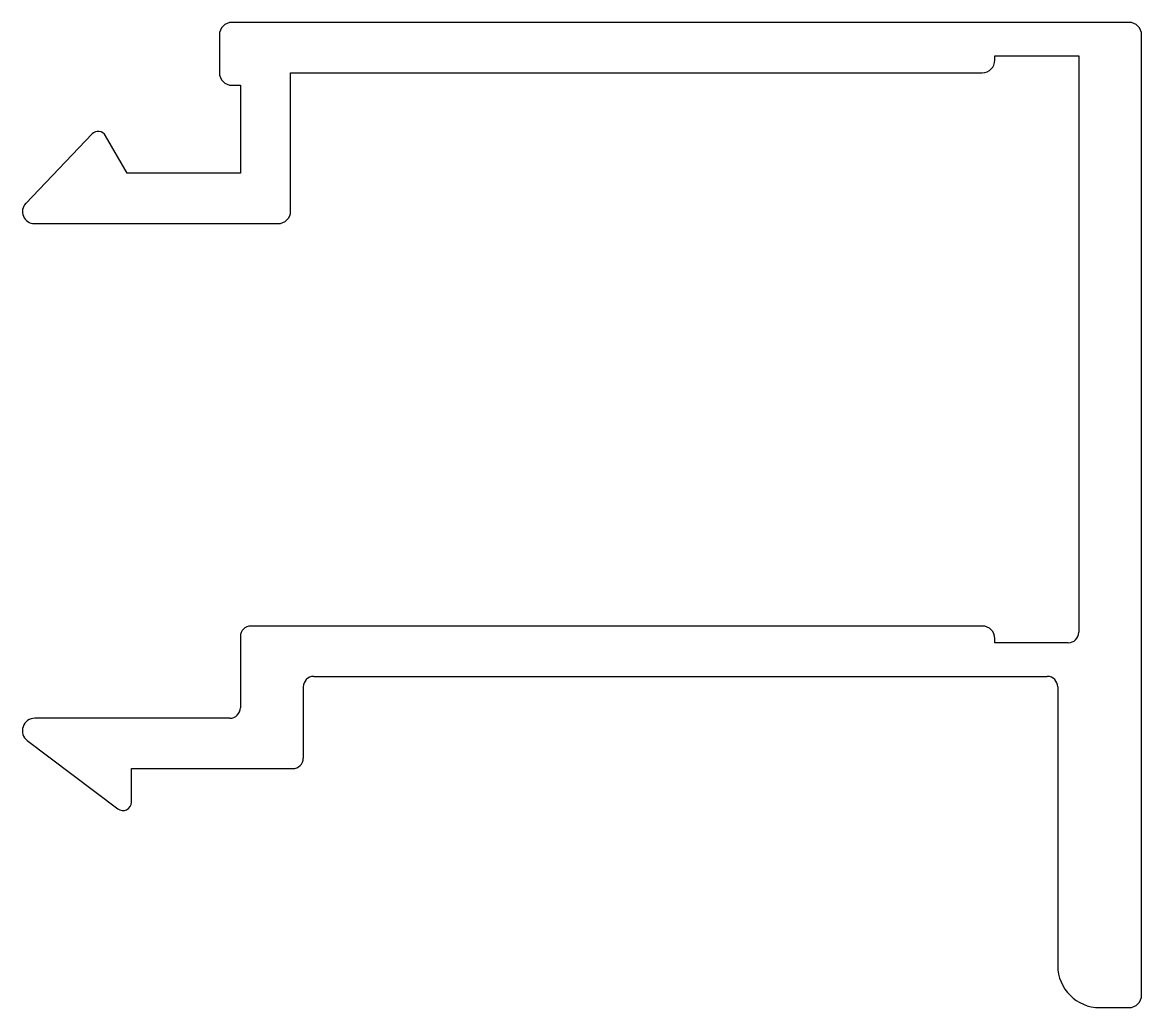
# Model space of a CAD drawing. Extents: x 2952.4 to 2979.1, y 1406 to 1429.5.
import ezdxf

# ---------------------------------------------------------------- set-up
doc = ezdxf.new("R2010")
doc.units = 0
doc.layers.get('0').update_dxf_attribs({"linetype": 'CONTINUOUS'})

msp = doc.modelspace()

# ---------------------------------------------------------------- linework, layer by layer
for p, q in [((2978.785, 1429.469), (2957.385, 1429.469)), ((2957.085, 1429.169), (2957.085, 1428.269)), ((2979.085, 1406.269), (2979.085, 1429.169)), ((2975.585, 1428.569), (2975.585, 1428.669)), ((2975.585, 1428.669), (2977.585, 1428.669)), ((2977.585, 1428.669), (2977.585, 1414.92)), ((2958.785, 1424.969), (2958.785, 1428.269)), ((2958.785, 1428.269), (2975.285, 1428.269)), ((2957.385, 1427.969), (2957.585, 1427.969)), ((2957.585, 1427.969), (2957.585, 1425.869)), ((2954.048, 1426.807), (2952.465, 1425.152)), ((2954.885, 1425.869), (2954.368, 1426.764)), ((2957.585, 1425.869), (2954.885, 1425.869)), ((2952.671, 1424.669), (2958.485, 1424.669)), ((2975.285, 1415.07), (2957.835, 1415.07)), ((2957.585, 1414.82), (2957.585, 1413.12)), ((2975.585, 1414.67), (2975.585, 1414.77)), ((2977.335, 1414.67), (2975.585, 1414.67)), ((2959.335, 1413.869), (2976.835, 1413.869)), ((2959.085, 1413.619), (2959.085, 1411.919)), ((2977.085, 1413.619), (2977.085, 1406.969)), ((2957.335, 1412.87), (2952.684, 1412.87)), ((2952.499, 1412.336), (2954.661, 1410.712)), ((2954.985, 1410.869), (2954.985, 1411.669)), ((2954.985, 1411.669), (2958.835, 1411.669)), ((2978.085, 1405.969), (2978.785, 1405.969))]:
    msp.add_line(p, q)
for centre, radius, start, end in [((2957.385, 1429.169), 0.3, 90, 180), ((2978.785, 1429.169), 0.3, 0, 90), ((2975.285, 1428.569), 0.3, 270, 360), ((2957.385, 1428.269), 0.3, 180, 270), ((2954.192, 1426.669), 0.2, 28.3849, 136.2603), ((2952.671, 1424.955), 0.286, 136.2603, 270), ((2958.485, 1424.969), 0.3, 270, 360), ((2957.835, 1414.82), 0.25, 90, 180), ((2975.285, 1414.77), 0.3, 0, 90), ((2977.335, 1414.92), 0.25, 270, 0), ((2959.335, 1413.619), 0.25, 90, 180), ((2976.835, 1413.619), 0.25, 0, 90), ((2957.335, 1413.12), 0.25, 270, 0), ((2952.684, 1412.571), 0.299, 90, 231.7681), ((2958.835, 1411.919), 0.25, 270, 0), ((2954.785, 1410.869), 0.2, 231.7681, 360), ((2978.085, 1406.969), 1, 180, 270), ((2978.785, 1406.269), 0.3, 270, 0)]:
    msp.add_arc(centre, radius, start, end)

doc.saveas('drawing.dxf')
